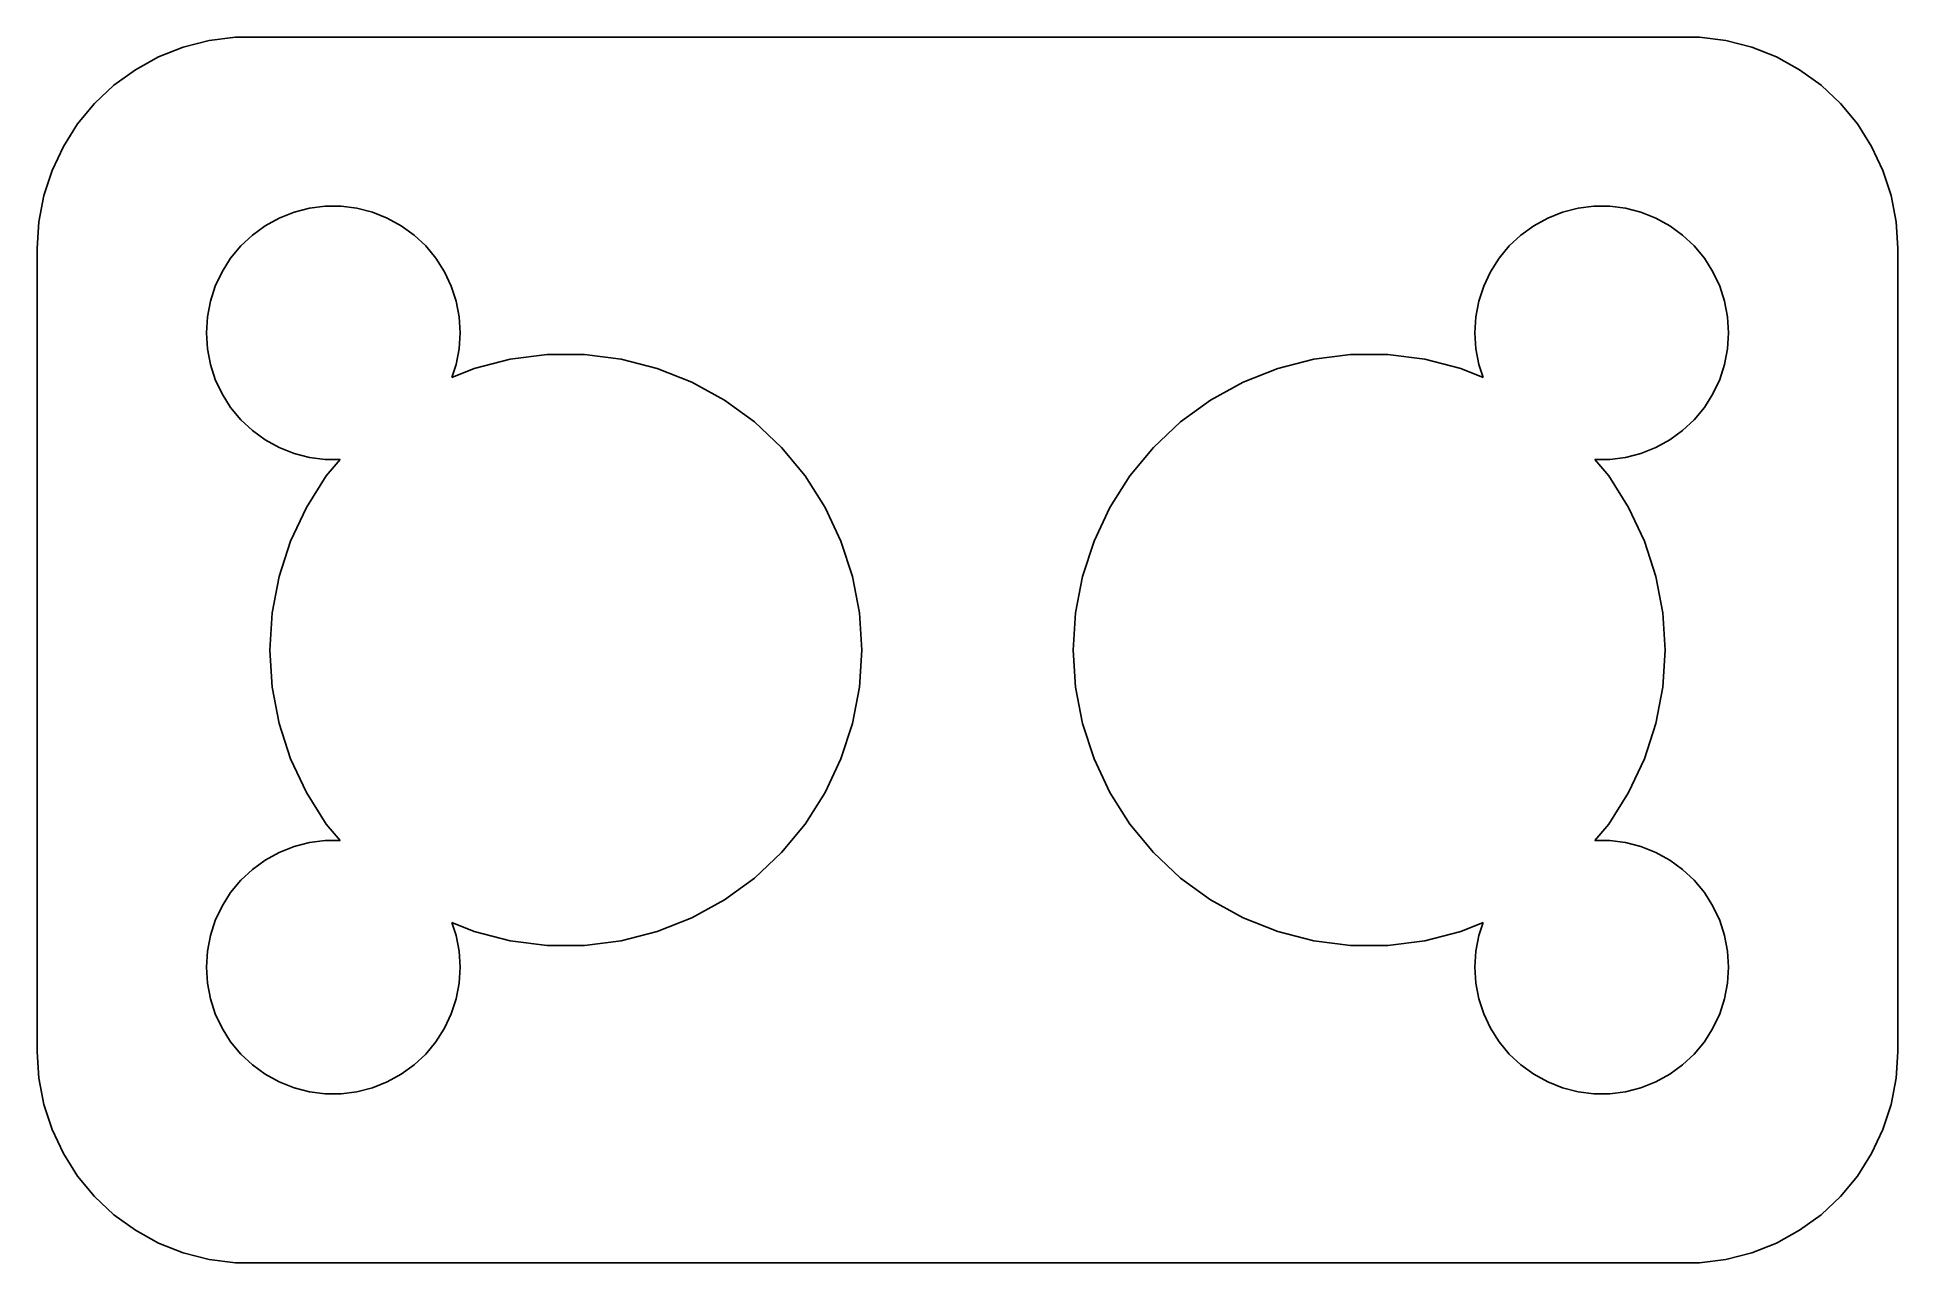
# Model space of a CAD drawing. Header units: metres. Extents: x -22 to 22, y 24.5 to 53.5.
import ezdxf

# ---------------------------------------------------------------- set-up
doc = ezdxf.new("R2010")
doc.units = ezdxf.units.M

msp = doc.modelspace()

# ---------------------------------------------------------------- linework, layer by layer
for p, q in [((-18.5451, 53.2553), (-19.1289, 53.0241)), ((-17.9369, 53.4114), (-18.5451, 53.2553)), ((-17.3139, 53.4901), (-17.9369, 53.4114)), ((17.3139, 53.4901), (-17.3139, 53.4901)), ((17.9369, 53.4114), (17.3139, 53.4901)), ((18.5451, 53.2553), (17.9369, 53.4114)), ((19.1289, 53.0241), (18.5451, 53.2553)), ((-19.1289, 53.0241), (-19.6791, 52.7216)), ((19.6791, 52.7216), (19.1289, 53.0241)), ((-19.6791, 52.7216), (-20.1871, 52.3526)), ((20.1871, 52.3526), (19.6791, 52.7216)), ((-20.6448, 51.9227), (-21.0451, 51.4389)), ((-20.1871, 52.3526), (-20.6448, 51.9227)), ((20.6448, 51.9227), (20.1871, 52.3526)), ((21.0451, 51.4389), (20.6448, 51.9227)), ((-21.0451, 51.4389), (-21.3815, 50.9088)), ((21.3815, 50.9088), (21.0451, 51.4389)), ((-21.3815, 50.9088), (-21.6489, 50.3406)), ((21.6489, 50.3406), (21.3815, 50.9088)), ((-21.6489, 50.3406), (-21.8429, 49.7434)), ((21.8429, 49.7434), (21.6489, 50.3406)), ((-21.8429, 49.7434), (-21.9606, 49.1267)), ((21.9606, 49.1267), (21.8429, 49.7434)), ((-16.2773, 49.2145), (-15.927, 49.3532)), ((-15.927, 49.3532), (-15.5621, 49.4469)), ((-15.5621, 49.4469), (-15.1884, 49.4941)), ((-15.1884, 49.4941), (-14.8116, 49.4941)), ((-14.8116, 49.4941), (-14.4379, 49.4469)), ((-14.4379, 49.4469), (-14.0729, 49.3532)), ((-14.0729, 49.3532), (-13.7227, 49.2145)), ((13.7227, 49.2145), (14.0729, 49.3532)), ((14.0729, 49.3532), (14.4379, 49.4469)), ((14.4379, 49.4469), (14.8116, 49.4941)), ((14.8116, 49.4941), (15.1884, 49.4941)), ((15.1884, 49.4941), (15.5621, 49.4469)), ((15.5621, 49.4469), (15.927, 49.3532)), ((15.927, 49.3532), (16.2773, 49.2145)), ((-21.9606, 49.1267), (-22, 48.5)), ((-16.9123, 48.8115), (-16.6075, 49.033)), ((-16.6075, 49.033), (-16.2773, 49.2145)), ((-13.7227, 49.2145), (-13.3925, 49.033)), ((-13.3925, 49.033), (-13.0877, 48.8115)), ((13.0877, 48.8115), (13.3925, 49.033)), ((13.3925, 49.033), (13.7227, 49.2145)), ((16.2773, 49.2145), (16.6075, 49.033)), ((16.6075, 49.033), (16.9123, 48.8115)), ((22, 48.5), (21.9606, 49.1267)), ((-22, 48.5), (-22, 29.5)), ((-17.427, 48.2634), (-17.1869, 48.5536)), ((-17.1869, 48.5536), (-16.9123, 48.8115)), ((-13.0877, 48.8115), (-12.8131, 48.5536)), ((-12.8131, 48.5536), (-12.5729, 48.2634)), ((12.5729, 48.2634), (12.8131, 48.5536)), ((12.8131, 48.5536), (13.0877, 48.8115)), ((16.9123, 48.8115), (17.1869, 48.5536)), ((17.1869, 48.5536), (17.427, 48.2634)), ((22, 29.5), (22, 48.5)), ((-17.6289, 47.9453), (-17.427, 48.2634)), ((-12.5729, 48.2634), (-12.3711, 47.9453)), ((12.3711, 47.9453), (12.5729, 48.2634)), ((17.427, 48.2634), (17.6289, 47.9453)), ((-17.9057, 47.2461), (-17.7893, 47.6044)), ((-17.7893, 47.6044), (-17.6289, 47.9453)), ((-12.3711, 47.9453), (-12.2107, 47.6044)), ((-12.2107, 47.6044), (-12.0942, 47.2461)), ((12.0942, 47.2461), (12.2107, 47.6044)), ((12.2107, 47.6044), (12.3711, 47.9453)), ((17.6289, 47.9453), (17.7893, 47.6044)), ((17.7893, 47.6044), (17.9057, 47.2461)), ((-17.9763, 46.876), (-17.9057, 47.2461)), ((-12.0942, 47.2461), (-12.0237, 46.876)), ((12.0237, 46.876), (12.0942, 47.2461)), ((17.9057, 47.2461), (17.9763, 46.876)), ((-18, 46.5), (-17.9763, 46.876)), ((-12.0237, 46.876), (-12, 46.5)), ((12, 46.5), (12.0237, 46.876)), ((17.9763, 46.876), (18, 46.5)), ((-17.9763, 46.124), (-18, 46.5)), ((-12, 46.5), (-12.0237, 46.124)), ((12.0237, 46.124), (12, 46.5)), ((18, 46.5), (17.9763, 46.124)), ((-17.9057, 45.7539), (-17.9763, 46.124)), ((-12.0237, 46.124), (-12.0942, 45.7539)), ((-11.6631, 45.6574), (-10.8117, 45.876)), ((-10.8117, 45.876), (-9.93953, 45.9862)), ((-9.93953, 45.9862), (-9.06046, 45.9862)), ((-9.06046, 45.9862), (-8.18832, 45.876)), ((-8.18832, 45.876), (-7.33687, 45.6574)), ((7.33687, 45.6574), (8.18832, 45.876)), ((8.18832, 45.876), (9.06046, 45.9862)), ((9.06046, 45.9862), (9.93953, 45.9862)), ((9.93953, 45.9862), (10.8117, 45.876)), ((10.8117, 45.876), (11.6631, 45.6574)), ((12.0942, 45.7539), (12.0237, 46.124)), ((17.9763, 46.124), (17.9057, 45.7539)), ((-17.7893, 45.3956), (-17.9057, 45.7539)), ((-17.6289, 45.0547), (-17.7893, 45.3956)), ((-12.0942, 45.7539), (-12.1939, 45.4472)), ((-12.1939, 45.4472), (-11.6631, 45.6574)), ((-7.33687, 45.6574), (-6.51953, 45.3338)), ((-6.51953, 45.3338), (-5.74921, 44.9103)), ((5.74921, 44.9103), (6.51953, 45.3338)), ((6.51953, 45.3338), (7.33687, 45.6574)), ((11.6631, 45.6574), (12.1939, 45.4472)), ((12.1939, 45.4472), (12.0942, 45.7539)), ((17.7893, 45.3956), (17.6289, 45.0547)), ((17.9057, 45.7539), (17.7893, 45.3956)), ((-17.427, 44.7366), (-17.6289, 45.0547)), ((-5.74921, 44.9103), (-5.03802, 44.3936)), ((5.03802, 44.3936), (5.74921, 44.9103)), ((17.6289, 45.0547), (17.427, 44.7366)), ((-17.1869, 44.4464), (-17.427, 44.7366)), ((-16.9123, 44.1884), (-17.1869, 44.4464)), ((17.1869, 44.4464), (16.9123, 44.1884)), ((17.427, 44.7366), (17.1869, 44.4464)), ((-16.6075, 43.967), (-16.9123, 44.1884)), ((-5.03802, 44.3936), (-4.39722, 43.7918)), ((4.39722, 43.7918), (5.03802, 44.3936)), ((16.9123, 44.1884), (16.6075, 43.967)), ((-16.2773, 43.7855), (-16.6075, 43.967)), ((-15.927, 43.6468), (-16.2773, 43.7855)), ((-15.5621, 43.5531), (-15.927, 43.6468)), ((-4.39722, 43.7918), (-3.83687, 43.1145)), ((3.83687, 43.1145), (4.39722, 43.7918)), ((15.927, 43.6468), (15.5621, 43.5531)), ((16.2773, 43.7855), (15.927, 43.6468)), ((16.6075, 43.967), (16.2773, 43.7855)), ((-15.1884, 43.5059), (-15.5621, 43.5531)), ((-14.8393, 43.5059), (-15.1884, 43.5059)), ((-15.1631, 43.1145), (-14.8393, 43.5059)), ((15.1884, 43.5059), (14.8393, 43.5059)), ((14.8393, 43.5059), (15.1631, 43.1145)), ((15.5621, 43.5531), (15.1884, 43.5059)), ((-15.6341, 42.3723), (-15.1631, 43.1145)), ((-3.83687, 43.1145), (-3.36584, 42.3723)), ((3.36584, 42.3723), (3.83687, 43.1145)), ((15.1631, 43.1145), (15.6341, 42.3723)), ((-16.0084, 41.5769), (-15.6341, 42.3723)), ((-3.36584, 42.3723), (-2.99156, 41.5769)), ((2.99156, 41.5769), (3.36584, 42.3723)), ((15.6341, 42.3723), (16.0084, 41.5769)), ((-16.2801, 40.7408), (-16.0084, 41.5769)), ((-2.99156, 41.5769), (-2.71991, 40.7408)), ((2.71991, 40.7408), (2.99156, 41.5769)), ((16.0084, 41.5769), (16.2801, 40.7408)), ((-16.4448, 39.8773), (-16.2801, 40.7408)), ((-2.71991, 40.7408), (-2.55519, 39.8773)), ((2.55519, 39.8773), (2.71991, 40.7408)), ((16.2801, 40.7408), (16.4448, 39.8773)), ((-16.5, 39), (-16.4448, 39.8773)), ((-2.55519, 39.8773), (-2.5, 39)), ((2.5, 39), (2.55519, 39.8773)), ((16.4448, 39.8773), (16.5, 39)), ((-16.4448, 38.1227), (-16.5, 39)), ((-2.5, 39), (-2.55519, 38.1227)), ((2.55519, 38.1227), (2.5, 39)), ((16.5, 39), (16.4448, 38.1227)), ((-16.2801, 37.2592), (-16.4448, 38.1227)), ((-2.55519, 38.1227), (-2.71991, 37.2592)), ((2.71991, 37.2592), (2.55519, 38.1227)), ((16.4448, 38.1227), (16.2801, 37.2592)), ((-16.0084, 36.4231), (-16.2801, 37.2592)), ((-2.71991, 37.2592), (-2.99156, 36.4231)), ((2.99156, 36.4231), (2.71991, 37.2592)), ((16.2801, 37.2592), (16.0084, 36.4231)), ((-15.6341, 35.6277), (-16.0084, 36.4231)), ((-2.99156, 36.4231), (-3.36584, 35.6277)), ((3.36584, 35.6277), (2.99156, 36.4231)), ((16.0084, 36.4231), (15.6341, 35.6277)), ((-15.1631, 34.8855), (-15.6341, 35.6277)), ((-3.36584, 35.6277), (-3.83687, 34.8855)), ((3.83687, 34.8855), (3.36584, 35.6277)), ((15.6341, 35.6277), (15.1631, 34.8855)), ((-14.8393, 34.4941), (-15.1631, 34.8855)), ((-3.83687, 34.8855), (-4.39722, 34.2082)), ((4.39722, 34.2082), (3.83687, 34.8855)), ((15.1631, 34.8855), (14.8393, 34.4941)), ((-16.2773, 34.2145), (-15.927, 34.3532)), ((-15.927, 34.3532), (-15.5621, 34.4469)), ((-15.5621, 34.4469), (-15.1884, 34.4941)), ((-15.1884, 34.4941), (-14.8393, 34.4941)), ((14.8393, 34.4941), (15.1884, 34.4941)), ((15.1884, 34.4941), (15.5621, 34.4469)), ((15.5621, 34.4469), (15.927, 34.3532)), ((15.927, 34.3532), (16.2773, 34.2145)), ((-16.9123, 33.8116), (-16.6075, 34.033)), ((-16.6075, 34.033), (-16.2773, 34.2145)), ((-4.39722, 34.2082), (-5.03802, 33.6064)), ((5.03802, 33.6064), (4.39722, 34.2082)), ((16.2773, 34.2145), (16.6075, 34.033)), ((16.6075, 34.033), (16.9123, 33.8116)), ((-17.427, 33.2634), (-17.1869, 33.5536)), ((-17.1869, 33.5536), (-16.9123, 33.8116)), ((-5.03802, 33.6064), (-5.74921, 33.0897)), ((5.74921, 33.0897), (5.03802, 33.6064)), ((16.9123, 33.8116), (17.1869, 33.5536)), ((17.1869, 33.5536), (17.427, 33.2634)), ((-17.6289, 32.9453), (-17.427, 33.2634)), ((-5.74921, 33.0897), (-6.51953, 32.6662)), ((6.51953, 32.6662), (5.74921, 33.0897)), ((17.427, 33.2634), (17.6289, 32.9453)), ((-17.9057, 32.2461), (-17.7893, 32.6044)), ((-17.7893, 32.6044), (-17.6289, 32.9453)), ((-6.51953, 32.6662), (-7.33687, 32.3426)), ((7.33687, 32.3426), (6.51953, 32.6662)), ((17.6289, 32.9453), (17.7893, 32.6044)), ((17.7893, 32.6044), (17.9057, 32.2461)), ((-17.9763, 31.876), (-17.9057, 32.2461)), ((-11.6631, 32.3426), (-12.1939, 32.5528)), ((-12.1939, 32.5528), (-12.0942, 32.2461)), ((-12.0942, 32.2461), (-12.0237, 31.876)), ((-10.8117, 32.124), (-11.6631, 32.3426)), ((-9.93953, 32.0138), (-10.8117, 32.124)), ((-8.18832, 32.124), (-9.06046, 32.0138)), ((-7.33687, 32.3426), (-8.18832, 32.124)), ((8.18832, 32.124), (7.33687, 32.3426)), ((9.06046, 32.0138), (8.18832, 32.124)), ((10.8117, 32.124), (9.93953, 32.0138)), ((11.6631, 32.3426), (10.8117, 32.124)), ((12.1939, 32.5528), (11.6631, 32.3426)), ((12.0237, 31.876), (12.0942, 32.2461)), ((12.0942, 32.2461), (12.1939, 32.5528)), ((17.9057, 32.2461), (17.9763, 31.876)), ((-18, 31.5), (-17.9763, 31.876)), ((-12.0237, 31.876), (-12, 31.5)), ((-9.06046, 32.0138), (-9.93953, 32.0138)), ((9.93953, 32.0138), (9.06046, 32.0138)), ((12, 31.5), (12.0237, 31.876)), ((17.9763, 31.876), (18, 31.5)), ((-17.9763, 31.124), (-18, 31.5)), ((-12, 31.5), (-12.0237, 31.124)), ((12.0237, 31.124), (12, 31.5)), ((18, 31.5), (17.9763, 31.124)), ((-17.9057, 30.7539), (-17.9763, 31.124)), ((-12.0237, 31.124), (-12.0942, 30.7539)), ((12.0942, 30.7539), (12.0237, 31.124)), ((17.9763, 31.124), (17.9057, 30.7539)), ((-17.7893, 30.3956), (-17.9057, 30.7539)), ((-17.6289, 30.0547), (-17.7893, 30.3956)), ((-12.2107, 30.3956), (-12.3711, 30.0547)), ((-12.0942, 30.7539), (-12.2107, 30.3956)), ((12.2107, 30.3956), (12.0942, 30.7539)), ((12.3711, 30.0547), (12.2107, 30.3956)), ((17.7893, 30.3956), (17.6289, 30.0547)), ((17.9057, 30.7539), (17.7893, 30.3956)), ((-17.427, 29.7366), (-17.6289, 30.0547)), ((-12.3711, 30.0547), (-12.5729, 29.7366)), ((12.5729, 29.7366), (12.3711, 30.0547)), ((17.6289, 30.0547), (17.427, 29.7366)), ((-22, 29.5), (-21.9606, 28.8733)), ((-17.1869, 29.4464), (-17.427, 29.7366)), ((-12.5729, 29.7366), (-12.8131, 29.4464)), ((12.8131, 29.4464), (12.5729, 29.7366)), ((17.427, 29.7366), (17.1869, 29.4464)), ((21.9606, 28.8733), (22, 29.5)), ((-16.9123, 29.1885), (-17.1869, 29.4464)), ((-16.6075, 28.967), (-16.9123, 29.1885)), ((-13.0877, 29.1885), (-13.3925, 28.967)), ((-12.8131, 29.4464), (-13.0877, 29.1885)), ((13.0877, 29.1885), (12.8131, 29.4464)), ((13.3925, 28.967), (13.0877, 29.1885)), ((16.9123, 29.1885), (16.6075, 28.967)), ((17.1869, 29.4464), (16.9123, 29.1885)), ((-21.9606, 28.8733), (-21.8429, 28.2566)), ((-16.2773, 28.7855), (-16.6075, 28.967)), ((-15.927, 28.6468), (-16.2773, 28.7855)), ((-15.5621, 28.5531), (-15.927, 28.6468)), ((-14.0729, 28.6468), (-14.4379, 28.5531)), ((-13.7227, 28.7855), (-14.0729, 28.6468)), ((-13.3925, 28.967), (-13.7227, 28.7855)), ((13.7227, 28.7855), (13.3925, 28.967)), ((14.0729, 28.6468), (13.7227, 28.7855)), ((14.4379, 28.5531), (14.0729, 28.6468)), ((15.927, 28.6468), (15.5621, 28.5531)), ((16.2773, 28.7855), (15.927, 28.6468)), ((16.6075, 28.967), (16.2773, 28.7855)), ((21.8429, 28.2566), (21.9606, 28.8733)), ((-21.8429, 28.2566), (-21.6489, 27.6594)), ((-15.1884, 28.5059), (-15.5621, 28.5531)), ((-14.8116, 28.5059), (-15.1884, 28.5059)), ((-14.4379, 28.5531), (-14.8116, 28.5059)), ((14.8116, 28.5059), (14.4379, 28.5531)), ((15.1884, 28.5059), (14.8116, 28.5059)), ((15.5621, 28.5531), (15.1884, 28.5059)), ((21.6489, 27.6594), (21.8429, 28.2566)), ((-21.6489, 27.6594), (-21.3815, 27.0912)), ((21.3815, 27.0912), (21.6489, 27.6594)), ((-21.3815, 27.0912), (-21.0451, 26.5611)), ((21.0451, 26.5611), (21.3815, 27.0912)), ((-21.0451, 26.5611), (-20.6448, 26.0773)), ((20.6448, 26.0773), (21.0451, 26.5611)), ((-20.6448, 26.0773), (-20.1871, 25.6474)), ((20.1871, 25.6474), (20.6448, 26.0773)), ((-20.1871, 25.6474), (-19.6791, 25.2784)), ((19.6791, 25.2784), (20.1871, 25.6474)), ((-19.6791, 25.2784), (-19.1289, 24.9759)), ((19.1289, 24.9759), (19.6791, 25.2784)), ((-19.1289, 24.9759), (-18.5451, 24.7447)), ((-18.5451, 24.7447), (-17.9369, 24.5886)), ((17.9369, 24.5886), (18.5451, 24.7447)), ((18.5451, 24.7447), (19.1289, 24.9759)), ((-17.9369, 24.5886), (-17.3139, 24.5099)), ((-17.3139, 24.5099), (17.3139, 24.5099)), ((17.3139, 24.5099), (17.9369, 24.5886))]:
    msp.add_line(p, q)

doc.saveas('drawing.dxf')
